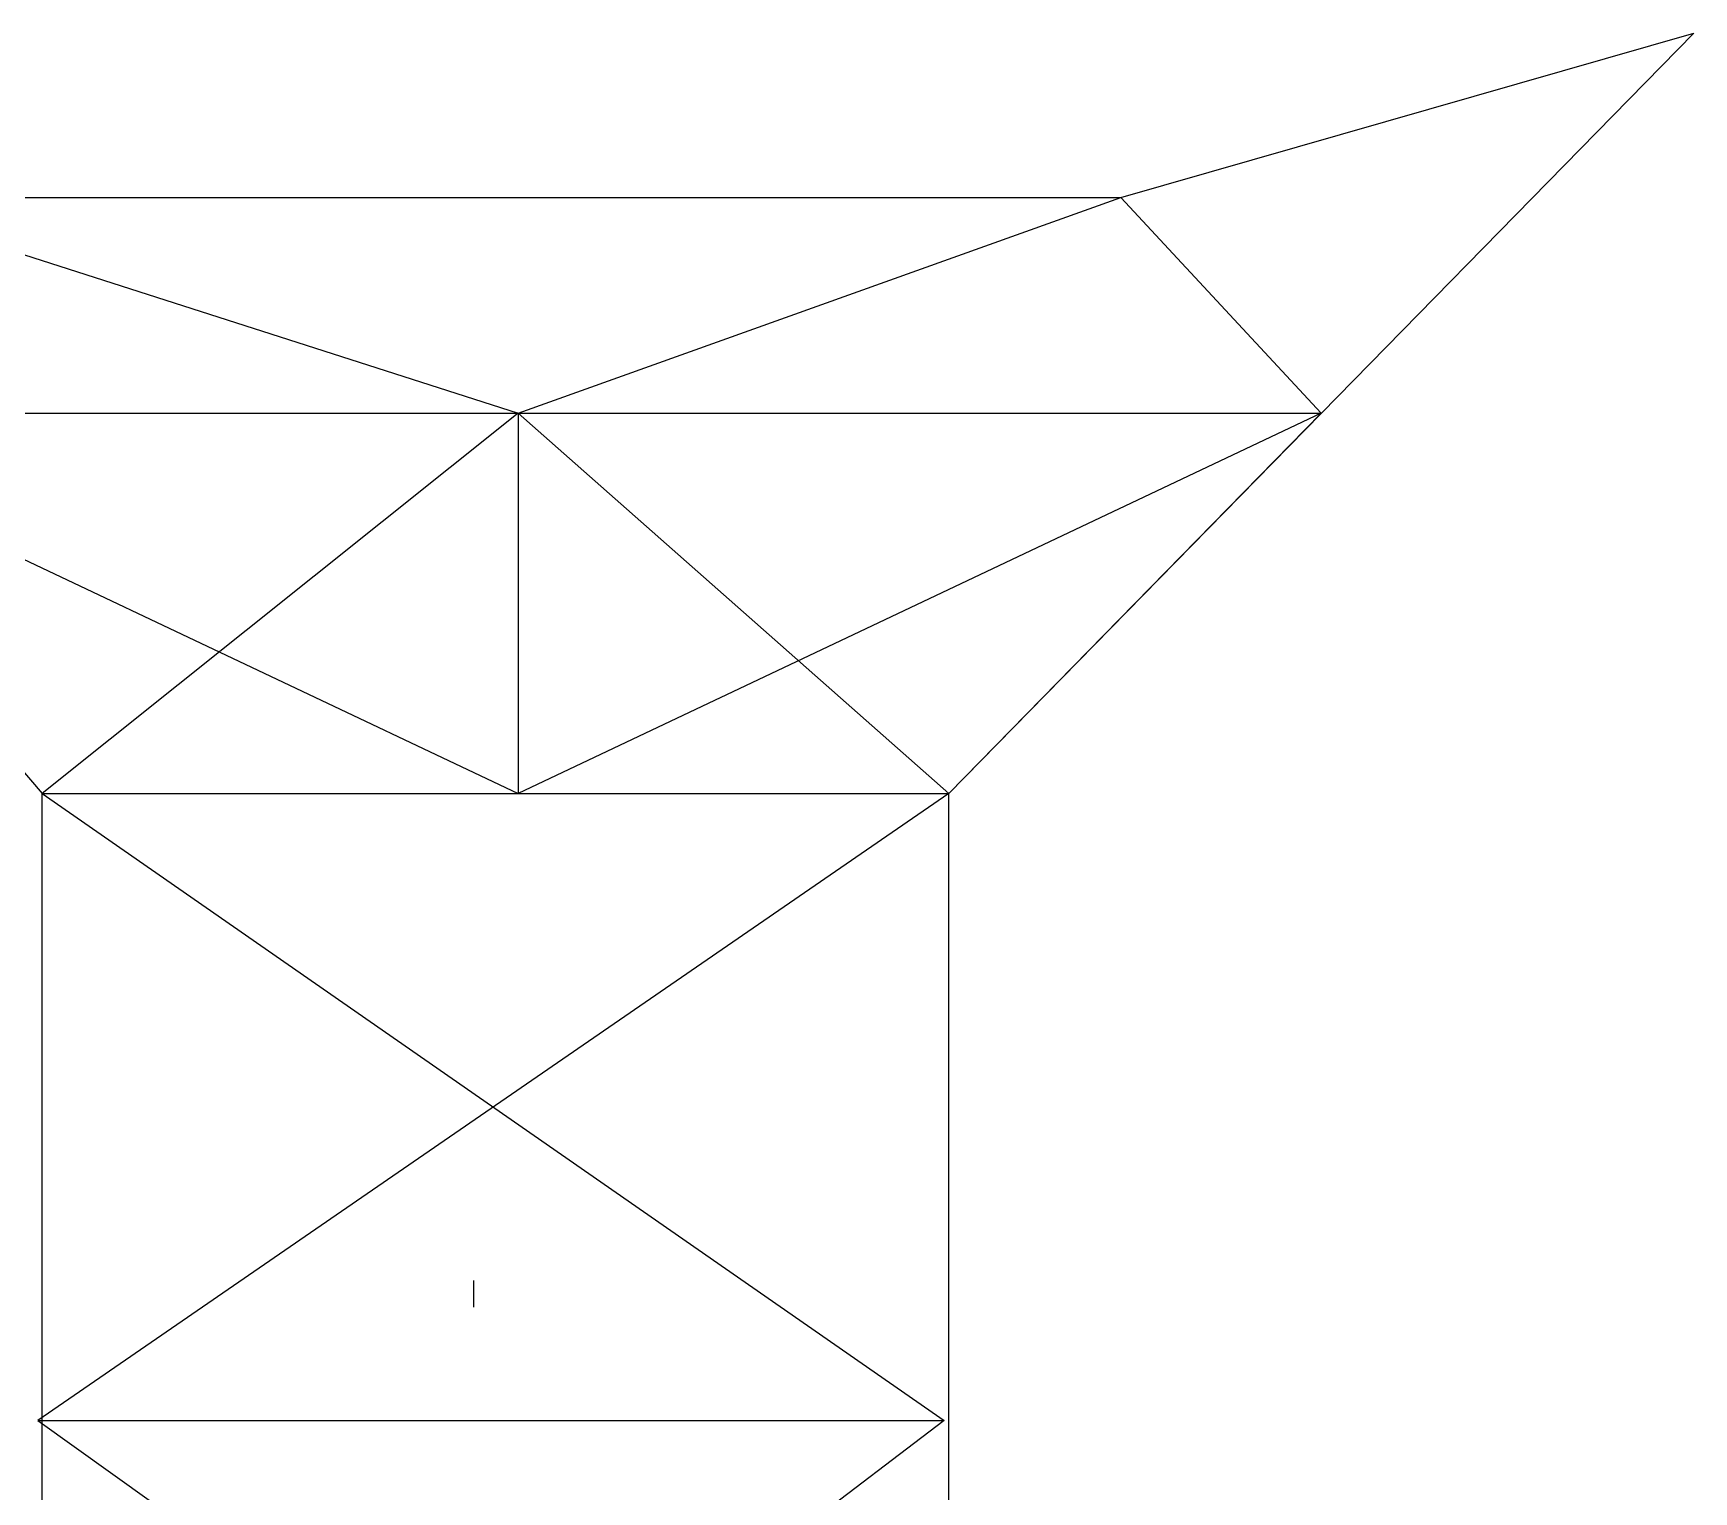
# Model space of a CAD drawing. Extents: x -1568 to -728, y -1287 to -990.
# Drawn here: x -935.54 to -918.18, y -1141.67 to -1126.42 of the extents above; entities that cross this region are included whole.
import ezdxf

# ---------------------------------------------------------------- set-up
doc = ezdxf.new("R2010")
doc.units = 0
doc.header["$LTSCALE"] = 5
doc.linetypes.add('DASHDOT', pattern=[25.4, 12.7, -6.35, 0, -6.35])
doc.linetypes.add('HIDDEN', pattern=[9.525, 6.35, -3.175])
doc.layers.get('0').update_dxf_attribs({"linetype": 'CONTINUOUS'})
doc.layers.add('2', color=2, linetype='HIDDEN')

msp = doc.modelspace()

# ---------------------------------------------------------------- linework, layer by layer
for p, q in [((-942.28539, -1126.42352), (-935.44648, -1134.37231)), ((-925.96722, -1134.37231), (-918.17599, -1126.42352)), ((-924.16858, -1128.142), (-918.17599, -1126.42352)), ((-937.49625, -1128.142), (-924.16858, -1128.142)), ((-937.49625, -1128.142), (-930.46877, -1130.39791)), ((-930.46877, -1130.39791), (-924.16858, -1128.142)), ((-924.16858, -1128.142), (-922.07161, -1130.39791)), ((-938.86593, -1130.39791), (-922.07161, -1130.39791)), ((-938.86593, -1130.39791), (-930.46877, -1134.37231)), ((-930.46877, -1130.39791), (-935.44648, -1134.37231)), ((-930.46877, -1130.39791), (-930.46877, -1134.37231)), ((-930.46877, -1130.39791), (-925.96722, -1134.37231)), ((-922.07161, -1130.39791), (-930.46877, -1134.37231)), ((-925.96722, -1134.37231), (-922.07161, -1130.39791)), ((-925.96722, -1134.37231), (-935.49372, -1140.92876)), ((-935.44648, -1147.72837), (-935.44648, -1134.37231)), ((-935.44648, -1134.37231), (-925.96722, -1134.37231)), ((-935.44648, -1134.37231), (-926.01446, -1140.92876)), ((-925.96722, -1147.72837), (-925.96722, -1134.37231)), ((-935.49372, -1140.92876), (-926.01446, -1140.92876)), ((-935.49372, -1140.92876), (-926.01446, -1140.92876)), ((-935.49372, -1140.92876), (-925.96722, -1147.72837)), ((-926.01446, -1140.92876), (-934.9528, -1147.72837))]:
    msp.add_line(p, q)
at = {"layer": '2', "linetype": 'DASHDOT', "ltscale": 0.08}
msp.add_line((-930.93411, -1180.78317), (-930.93411, -1139.4652), dxfattribs=at)

doc.saveas('drawing.dxf')
